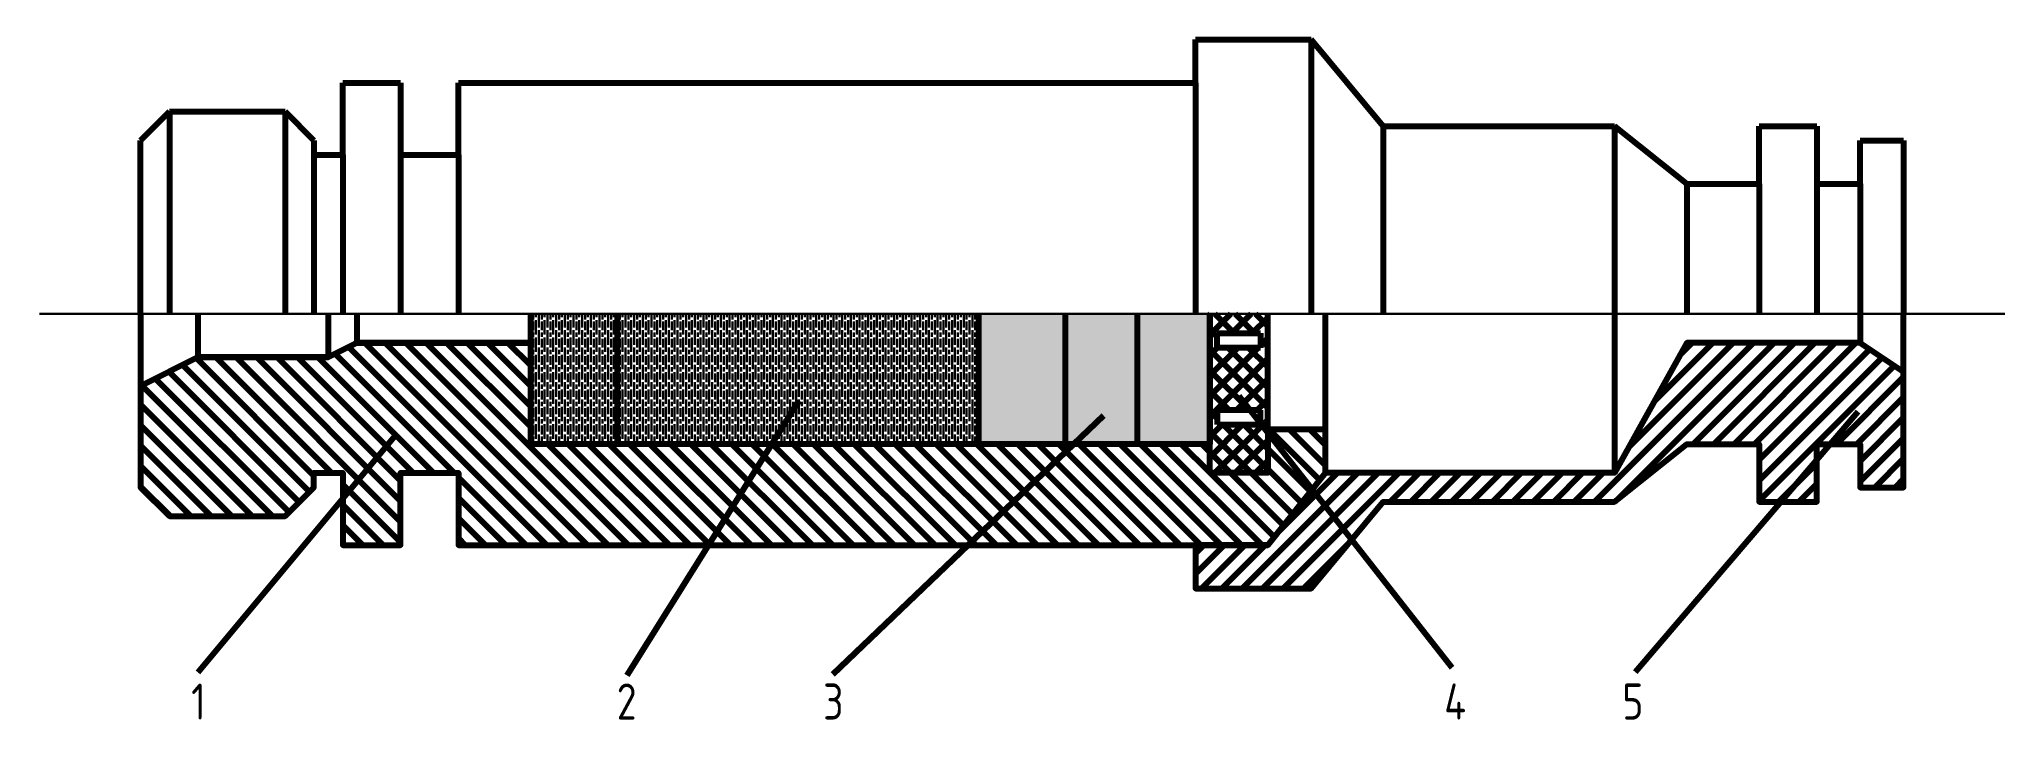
# Model space of a CAD drawing. Header units: millimetres. Extents: x 975 to 1111, y 1373 to 1420.
import ezdxf

# ---------------------------------------------------------------- set-up
doc = ezdxf.new("R2010")
doc.units = ezdxf.units.MM
for name, color, linetype, lineweight in [('Основной', 5, 'Continuous', 80), ('Текст', 3, 'Continuous', 30), ('Тонкая', 250, 'Continuous', 30)]:
    doc.layers.add(name, color=color, linetype=linetype, lineweight=lineweight)
doc.styles.add('ГОСТ', font='GOST_A.TTF')

msp = doc.modelspace()

# ---------------------------------------------------------------- hatches: boundary and pattern name
at = {"layer": 'Основной', "true_color": 0x000000}
h = msp.add_hatch(dxfattribs=at)
h.set_pattern_fill('_USER', color=18, angle=45, double=1, pattern_type=0)
h.set_pattern_definition([(45, (0, 0), (-0.7071068, 0.7071068), []), (135, (0, 0), (-0.7071068, -0.7071068), [])])
h.paths.add_polyline_path([(1059.74, 1394.67), (1059.74, 1393.75), (1060.24, 1393.11), (1060.24, 1393.33), (1060.24, 1401.33), (1056.24, 1401.33), (1056.24, 1392.33), (1056.24, 1390.33), (1060.24, 1390.33), (1060.24, 1393.11), (1059.74, 1393.75), (1059.74, 1393.67), (1056.74, 1393.67), (1056.74, 1394.67)])
h.paths.add_polyline_path([(1056.74, 1398.99), (1056.74, 1399.99), (1059.74, 1399.99), (1059.74, 1398.99)], flags=16)
h = msp.add_hatch(dxfattribs=at)
h.set_pattern_fill('_USER', color=18, angle=135, pattern_type=0)
h.set_pattern_definition([(135, (0, 0), (-0.7071068, -0.7071068), [])])
h.paths.add_polyline_path([(1025.87, 1392.33), (1009.24, 1392.33), (1009.24, 1399.33), (997.24, 1399.33), (995.24, 1398.33), (986.24, 1398.33), (982.24, 1396.33), (982.24, 1389.33), (984.24, 1387.33), (992.24, 1387.33), (994.24, 1389.33), (994.24, 1390.33), (996.24, 1390.33), (996.24, 1385.33), (1000.24, 1385.33), (1000.24, 1390.33), (1004.24, 1390.33), (1004.24, 1385.33), (1021.4, 1385.33)])
h.paths.add_polyline_path([(1046.41, 1392.33), (1025.87, 1392.33), (1021.4, 1385.33), (1037.58, 1385.33)])
h.paths.add_polyline_path([(1064.24, 1390.33), (1064.24, 1390.81), (1061.11, 1393.33), (1060.24, 1393.33), (1060.24, 1390.33), (1056.24, 1390.33), (1056.24, 1392.33), (1046.41, 1392.33), (1037.58, 1385.33), (1060.24, 1385.33)])
h.paths.add_polyline_path([(1064.24, 1393.33), (1061.11, 1393.33), (1064.24, 1390.81)], flags=17)
h = msp.add_hatch(dxfattribs=at)
h.set_pattern_fill('_USER', color=18, angle=45, pattern_type=0)
h.set_pattern_definition([(45, (0, 0), (-0.7071068, 0.7071068), [])])
h.paths.add_polyline_path([(1063.31, 1389.18), (1060.24, 1385.33), (1055.24, 1385.33), (1055.24, 1382.33), (1063.24, 1382.33), (1066.04, 1385.7)])
h.paths.add_polyline_path([(1084.24, 1388.33), (1089.24, 1392.33), (1094.24, 1392.33), (1094.24, 1388.33), (1098.24, 1388.33), (1098.24, 1392.33), (1101.24, 1392.33), (1101.24, 1389.33), (1104.24, 1389.33), (1104.24, 1397.33), (1101.24, 1399.33), (1089.24, 1399.33), (1084.24, 1390.33), (1064.24, 1390.33), (1063.31, 1389.18), (1066.04, 1385.7), (1068.24, 1388.33)])
at = {"layer": 'Тонкая'}
h = msp.add_hatch(dxfattribs=at)
h.set_pattern_fill('GOST_WOOD', color=256, scale=0.1)
h.paths.add_polyline_path([(1015.24, 1401.33), (1009.24, 1401.33), (1009.24, 1399.33), (1009.24, 1392.33), (1015.24, 1392.33)])
h.paths.add_polyline_path([(1040.24, 1401.33), (1015.24, 1401.33), (1015.24, 1392.33), (1040.24, 1392.33)])
h = msp.add_hatch(color=8, dxfattribs=at)
h.dxf.hatch_style = 1
h.paths.add_polyline_path([(1046.24, 1401.33), (1040.24, 1401.33), (1040.24, 1392.33), (1046.24, 1392.33)])
h.paths.add_polyline_path([(1051.24, 1401.33), (1046.24, 1401.33), (1046.24, 1392.33), (1051.24, 1392.33)])
h.paths.add_polyline_path([(1056.24, 1401.33), (1051.24, 1401.33), (1051.24, 1392.33), (1056.24, 1392.33)])

# ---------------------------------------------------------------- linework, layer by layer
at = {"layer": 'Основной'}
for p, q in [((1055.24, 1417.33), (1055.24, 1420.33)), ((1055.24, 1420.33), (1063.24, 1420.33)), ((1068.24, 1414.33), (1063.24, 1420.33)), ((1063.24, 1420.33), (1063.24, 1401.33)), ((996.24, 1412.33), (996.24, 1417.33)), ((996.24, 1417.33), (1000.24, 1417.33)), ((1000.24, 1417.33), (1000.24, 1412.33)), ((1004.24, 1412.33), (1004.24, 1417.33)), ((1004.24, 1417.33), (1055.24, 1417.33)), ((1055.24, 1417.33), (1055.24, 1401.33)), ((982.24, 1413.33), (984.24, 1415.33)), ((984.24, 1415.33), (992.24, 1415.33)), ((984.24, 1415.33), (984.24, 1401.33)), ((992.24, 1415.33), (994.24, 1413.33)), ((992.24, 1415.33), (992.24, 1401.33)), ((982.24, 1401.33), (982.24, 1413.33)), ((994.24, 1413.33), (994.24, 1412.33)), ((1068.24, 1414.33), (1084.24, 1414.33)), ((1068.24, 1414.33), (1068.24, 1401.33)), ((1089.24, 1410.33), (1084.24, 1414.33)), ((1084.24, 1414.33), (1084.24, 1401.33)), ((1094.24, 1410.33), (1094.24, 1414.33)), ((1094.24, 1414.33), (1098.24, 1414.33)), ((1098.24, 1414.33), (1098.24, 1410.33)), ((1101.24, 1410.33), (1101.24, 1413.33)), ((1101.24, 1413.33), (1104.24, 1413.33)), ((1104.24, 1413.33), (1104.24, 1401.33)), ((994.24, 1412.33), (996.24, 1412.33)), ((994.24, 1412.33), (994.24, 1401.33)), ((996.24, 1412.33), (996.24, 1401.33)), ((1000.24, 1412.33), (1004.24, 1412.33)), ((1000.24, 1412.33), (1000.24, 1401.33)), ((1004.24, 1412.33), (1004.24, 1401.33)), ((1089.24, 1410.33), (1094.24, 1410.33)), ((1089.24, 1410.33), (1089.24, 1401.33)), ((1094.24, 1410.33), (1094.24, 1401.33)), ((1098.24, 1410.33), (1101.24, 1410.33)), ((1098.24, 1410.33), (1098.24, 1401.33)), ((1101.24, 1410.33), (1101.24, 1401.33)), ((982.24, 1401.33), (982.24, 1396.33)), ((982.24, 1401.33), (982.24, 1396.33)), ((982.24, 1401.33), (982.24, 1396.33)), ((986.24, 1398.33), (986.24, 1401.33)), ((995.24, 1398.33), (995.24, 1401.33)), ((997.24, 1399.33), (997.24, 1401.33)), ((1009.24, 1399.33), (1009.24, 1401.33)), ((1015.24, 1392.33), (1015.24, 1401.33)), ((1040.24, 1392.33), (1040.24, 1401.33)), ((1046.24, 1392.33), (1046.24, 1401.33)), ((1051.24, 1392.33), (1051.24, 1401.33)), ((1056.24, 1392.33), (1056.24, 1401.33)), ((1056.24, 1401.33), (1056.24, 1392.33)), ((1060.24, 1393.33), (1060.24, 1401.33)), ((1064.24, 1393.33), (1064.24, 1401.33)), ((1084.24, 1401.33), (1084.24, 1390.33)), ((1101.24, 1401.33), (1101.24, 1399.33)), ((1104.24, 1389.33), (1104.24, 1401.33)), ((1056.74, 1399.99), (1059.74, 1399.99)), ((1056.74, 1398.99), (1056.74, 1399.99)), ((1059.74, 1399.99), (1059.74, 1398.99)), ((986.24, 1398.33), (982.24, 1396.33)), ((986.24, 1398.33), (995.24, 1398.33)), ((997.24, 1399.33), (995.24, 1398.33)), ((997.24, 1399.33), (1009.24, 1399.33)), ((1059.74, 1398.99), (1056.74, 1398.99)), ((1056.74, 1398.99), (1056.74, 1398.99)), ((1058.24, 1395.66), (1072.98, 1376.86)), ((1027.79, 1395.33), (1015.9, 1376.31)), ((1048.87, 1394.29), (1030.14, 1376.39)), ((1059.74, 1394.67), (1056.74, 1394.67)), ((1056.74, 1394.67), (1056.74, 1394.67)), ((1056.74, 1394.67), (1056.74, 1393.67)), ((1059.74, 1393.67), (1059.74, 1394.67)), ((1101.08, 1394.55), (1085.66, 1376.55)), ((999.81, 1392.86), (986.21, 1376.53)), ((1056.74, 1393.67), (1059.74, 1393.67)), ((1101.24, 1389.33), (1104.24, 1389.33))]:
    msp.add_line(p, q, dxfattribs=at)
for points in [[(982.24, 1396.33), (982.24, 1389.33), (984.24, 1387.33), (992.24, 1387.33), (994.24, 1389.33), (994.24, 1390.33), (996.24, 1390.33), (996.24, 1385.33), (1000.24, 1385.33), (1000.24, 1390.33), (1004.24, 1390.33), (1004.24, 1385.33), (1060.24, 1385.33), (1064.24, 1390.33), (1064.24, 1393.33), (1060.24, 1393.33), (1060.24, 1390.33), (1056.24, 1390.33), (1056.24, 1392.33), (1009.24, 1392.33), (1009.24, 1399.33), (997.24, 1399.33), (995.24, 1398.33), (986.24, 1398.33), (982.24, 1396.33)], [(1055.24, 1385.33), (1055.24, 1382.33), (1063.24, 1382.33), (1068.24, 1388.33), (1084.24, 1388.33), (1089.24, 1392.33), (1094.24, 1392.33), (1094.24, 1388.33), (1098.24, 1388.33), (1098.24, 1392.33), (1101.24, 1392.33), (1101.24, 1389.33), (1104.24, 1389.33), (1104.24, 1397.33), (1101.24, 1399.33), (1089.24, 1399.33), (1084.24, 1390.33), (1064.24, 1390.33), (1060.24, 1385.33), (1055.24, 1385.33)]]:
    msp.add_lwpolyline(points, dxfattribs=at)
at = {"layer": 'Тонкая'}
msp.add_line((975.24, 1401.33), (1111.24, 1401.33), dxfattribs=at)

# ---------------------------------------------------------------- texts
at = {"layer": 'Текст', "char_height": 2.5, "attachment_point": 5, "style": 'ГОСТ'}
for s, insert in [('1', (986.25, 1374.51)), ('2', (1015.88, 1374.51)), ('3', (1030.18, 1374.51)), ('4', (1073.21, 1374.51)), ('5', (1085.51, 1374.51))]:
    msp.add_mtext_dynamic_manual_height_columns(s, width=20, gutter_width=12.5, heights=[0], dxfattribs=dict(at, insert=insert))

doc.saveas('drawing.dxf')
